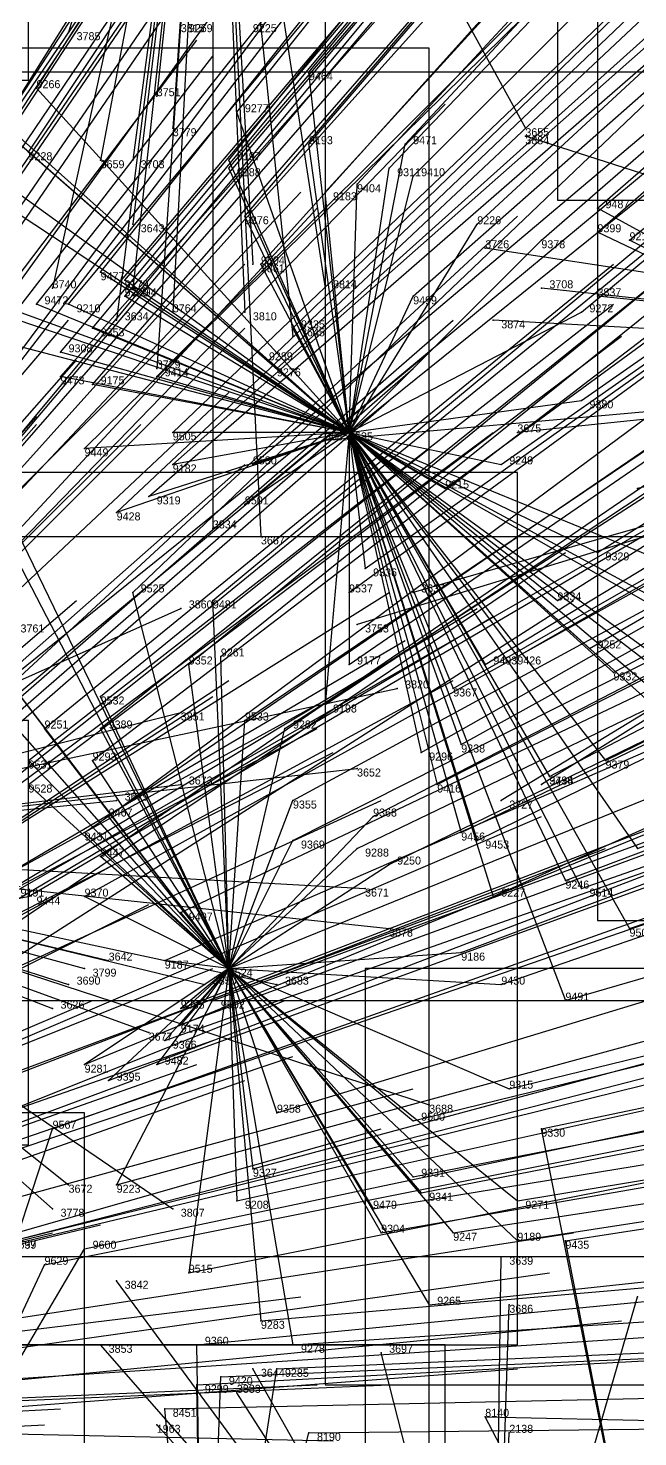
# Model space of a CAD drawing. Extents: x -0.5 to 0.59, y -0.5 to 0.59.
# Drawn here: x 0.109 to 0.185, y -0.0005 to 0.1755 of the extents above; entities that cross this region are included whole.
import ezdxf

# ---------------------------------------------------------------- set-up
doc = ezdxf.new("R2010")
doc.units = 0
for name, color, linetype in [('Clients', 3, 'CONTINUOUS'), ('Facilities', 3, 'CONTINUOUS'), ('Facilities_lines', 3, 'CONTINUOUS'), ('Min_max_boxes', 1, 'CONTINUOUS'), ('Normals', 1, 'CONTINUOUS'), ('Source_points', 5, 'CONTINUOUS'), ('Text', 3, 'CONTINUOUS')]:
    doc.layers.add(name, color=color, linetype=linetype)

msp = doc.modelspace()

# ---------------------------------------------------------------- linework, layer by layer
at = {"layer": 'Clients', "color": 5}
for p in [(0.114, 0.175, -1.25), (0.144, 0.17, -0.556), (0.11, 0.168, -0.502), (0.125, 0.167, -1.25), (0.135, 0.165, -0.534), (0.127, 0.163, -1.25), (0.171, 0.163, -1.25), (0.171, 0.162, -1.25), (0.144, 0.161, -0.54), (0.156, 0.161, -0.56), (0.109, 0.16, -0.483), (0.118, 0.159, -1.25), (0.122, 0.159, -1.25), (0.134, 0.159, -0.52), (0.134, 0.158, -0.518), (0.154, 0.158, -0.551), (0.157, 0.157, -0.555), (0.146, 0.155, -0.533), (0.15, 0.156, -0.54), (0.136, 0.152, -0.509), (0.18, 0.153, -0.591), (0.122, 0.151, -1.25), (0.165, 0.151, -0.559), (0.18, 0.15, -0.587), (0.166, 0.148, -1.25), (0.173, 0.149, -0.57), (0.184, 0.149, -0.592), (0.118, 0.145, -0.467), (0.137, 0.146, -1.25), (0.138, 0.146, -0.502), (0.112, 0.143, -1.25), (0.121, 0.144, -0.469), (0.122, 0.143, -1.25), (0.146, 0.143, -1.25), (0.173, 0.143, -1.25), (0.11, 0.141, -0.449), (0.114, 0.141, -0.453), (0.121, 0.142, -0.466), (0.157, 0.142, -0.528), (0.18, 0.142, -1.25), (0.127, 0.14, -1.25), (0.136, 0.14, -1.25), (0.178, 0.14, -0.567), (0.117, 0.138, -0.452), (0.12, 0.139, -1.25), (0.142, 0.138, -0.496), (0.167, 0.139, -1.25), (0.142, 0.137, -1.25), (0.113, 0.135, -0.441), (0.139, 0.134, -0.482), (0.125, 0.133, -1.25), (0.14, 0.133, -0.482), (0.113, 0.132, -0.434), (0.117, 0.131, -0.44), (0.125, 0.132, -0.455), (0.178, 0.129, -0.549), (0.127, 0.125, -0.445), (0.17, 0.125, -1.25), (0.146, 0.124, -1.25), (0.116, 0.123, -0.421), (0.127, 0.121, -0.438), (0.137, 0.121, -0.457), (0.168, 0.121, -0.519), (0.161, 0.118, -0.499), (0.185, 0.118, -1.25), (0.124, 0.117, -0.426), (0.12, 0.115, -0.415), (0.136, 0.116, -0.447), (0.132, 0.113, -1.25), (0.138, 0.112, -1.25), (0.18, 0.11, -0.528), (0.151, 0.108, -0.465), (0.122, 0.105, -0.404), (0.132, 0.104, -0.419), (0.149, 0.105, -0.456), (0.157, 0.105, -1.25), (0.175, 0.104, -0.509), (0.128, 0.103, -1.25), (0.15, 0.101, -1.25), (0.133, 0.097, -0.411), (0.17, 0.097, -0.488), (0.179, 0.098, -0.51), (0.129, 0.096, -0.402), (0.149, 0.096, -0.444), (0.166, 0.096, -0.48), (0.182, 0.095, -0.512), (0.118, 0.092, -0.373), (0.155, 0.093, -1.25), (0.162, 0.093, -0.466), (0.128, 0.09, -1.25), (0.146, 0.091, -0.43), (0.136, 0.089, -0.406), (0.111, 0.088, -0.354), (0.118, 0.088, -0.369), (0.141, 0.088, -0.417), (0.158, 0.085, -0.449), (0.163, 0.086, -0.461), (0.109, 0.084, -0.343), (0.117, 0.084, -0.36), (0.15, 0.083, -1.25), (0.181, 0.084, -0.498), (0.109, 0.081, -0.338), (0.128, 0.081, -1.25), (0.16, 0.081, -0.448), (0.173, 0.081, -1.25), (0.174, 0.082, -0.48), (0.12, 0.079, -1.25), (0.142, 0.079, -0.405), (0.168, 0.079, -1.25), (0.119, 0.077, -0.354), (0.152, 0.077, -0.426), (0.116, 0.075, -0.344), (0.142, 0.074, -0.4), (0.163, 0.075, -0.447), (0.165, 0.074, -0.453), (0.15, 0.073, -0.417), (0.185, 0.073, -0.497), (0.118, 0.072, -0.346), (0.154, 0.071, -0.424), (0.176, 0.069, -0.472), (0.109, 0.067, -0.32), (0.116, 0.067, -0.334), (0.151, 0.068, -1.25), (0.167, 0.067, -0.451), (0.178, 0.068, -0.477), (0.128, 0.065, -0.359), (0.154, 0.063, -1.25), (0.184, 0.063, -0.485), (0.163, 0.06, -0.433), (0.119, 0.059, -1.25), (0.126, 0.059, -0.346), (0.116, 0.058, -1.25), (0.114, 0.056, -1.25), (0.131, 0.056, -1.25), (0.14, 0.056, -1.25), (0.168, 0.056, -0.442), (0.112, 0.053, -1.25), (0.128, 0.053, -0.346), (0.132, 0.054, -0.356), (0.176, 0.054, -0.461), (0.124, 0.05, -1.25), (0.128, 0.051, -0.343), (0.126, 0.049, -0.338), (0.116, 0.046, -0.311), (0.125, 0.046, -0.334), (0.119, 0.044, -0.318), (0.169, 0.043, -0.436), (0.159, 0.041, -1.25), (0.14, 0.04, -0.363), (0.157, 0.039, -0.405), (0.112, 0.038, -0.295), (0.173, 0.038, -0.443), (0.137, 0.033, -0.351), (0.157, 0.032, -0.401), (0.114, 0.031, -1.25), (0.12, 0.031, -0.309), (0.158, 0.03, -0.403), (0.135, 0.029, -0.345), (0.17, 0.029, -0.431), (0.112, 0.028, -1.25), (0.127, 0.028, -1.25), (0.152, 0.028, -0.386), (0.153, 0.025, -0.388), (0.162, 0.025, -0.408), (0.116, 0.023, -0.296), (0.17, 0.024, -0.428), (0.176, 0.024, -0.443), (0.168, 0.022, -1.25), (0.111, 0.021, -0.282), (0.129, 0.02, -0.326), (0.12, 0.019, -1.25), (0.159, 0.016, -0.4), (0.169, 0.016, -1.25), (0.185, 0.017, -1.25), (0.138, 0.014, -0.347), (0.118, 0.011, -1.25), (0.13, 0.011, -0.326), (0.142, 0.011, -0.357), (0.153, 0.01, -1.25), (0.137, 0.008, -1.25), (0.14, 0.008, -0.351), (0.13, 0.006, -0.326), (0.133, 0.007, -0.334), (0.135, 0.005, -1.25), (0.126, 0.003, -0.316), (0.166, 0.002, -0.414), (0.125, 0.001, -1.25), (0.144, 0, -0.36), (0.169, 0, -1.25)]:
    msp.add_point(p, dxfattribs=at)
at = {"layer": 'Facilities', "color": 3}
for p in [(0.149, 0.125, -0.485), (0.134, 0.058, -0.364)]:
    msp.add_point(p, dxfattribs=at)
at = {"layer": 'Facilities_lines', "color": 3}
for p, q in [((0.132, 0.234, -1.25), (0.112, 0.143, -1.25)), ((0.132, 0.234, -1.25), (0.114, 0.175, -1.25)), ((0.132, 0.234, -1.25), (0.118, 0.159, -1.25)), ((0.132, 0.234, -1.25), (0.12, 0.139, -1.25)), ((0.132, 0.234, -1.25), (0.122, 0.151, -1.25)), ((0.132, 0.234, -1.25), (0.122, 0.159, -1.25)), ((0.132, 0.234, -1.25), (0.122, 0.143, -1.25)), ((0.132, 0.234, -1.25), (0.125, 0.167, -1.25)), ((0.132, 0.234, -1.25), (0.125, 0.133, -1.25)), ((0.132, 0.234, -1.25), (0.127, 0.163, -1.25)), ((0.132, 0.234, -1.25), (0.127, 0.14, -1.25)), ((0.132, 0.234, -1.25), (0.171, 0.163, -1.25)), ((0.132, 0.234, -1.25), (0.142, 0.137, -1.25)), ((0.132, 0.234, -1.25), (0.136, 0.14, -1.25)), ((0.132, 0.234, -1.25), (0.146, 0.143, -1.25)), ((0.132, 0.234, -1.25), (0.137, 0.146, -1.25)), ((0.132, 0.234, -1.25), (0.138, 0.112, -1.25)), ((0.132, 0.234, -1.25), (0.132, 0.113, -1.25)), ((0.149, 0.125, -0.485), (0.144, 0.17, -0.556)), ((0.149, 0.125, -0.485), (0.101, 0.168, -0.49)), ((0.149, 0.125, -0.485), (0.11, 0.168, -0.502)), ((0.149, 0.125, -0.485), (0.101, 0.167, -0.487)), ((0.149, 0.125, -0.485), (0.09, 0.164, -0.469)), ((0.149, 0.125, -0.485), (0.095, 0.164, -0.475)), ((0.149, 0.125, -0.485), (0.135, 0.165, -0.534)), ((0.258, 0.134, -1.25), (0.171, 0.162, -1.25)), ((0.149, 0.125, -0.485), (0.144, 0.161, -0.54)), ((0.149, 0.125, -0.485), (0.156, 0.161, -0.56)), ((0.149, 0.125, -0.485), (0.109, 0.16, -0.483)), ((0.149, 0.125, -0.485), (0.134, 0.159, -0.52)), ((0.149, 0.125, -0.485), (0.134, 0.158, -0.518)), ((0.149, 0.125, -0.485), (0.154, 0.158, -0.551)), ((0.149, 0.125, -0.485), (0.157, 0.157, -0.555)), ((0.149, 0.125, -0.485), (0.146, 0.155, -0.533)), ((0.149, 0.125, -0.485), (0.15, 0.156, -0.54)), ((0.149, 0.125, -0.485), (0.136, 0.152, -0.509)), ((0.224, 0.129, -0.647), (0.18, 0.153, -0.591)), ((0.149, 0.125, -0.485), (0.165, 0.151, -0.559)), ((0.224, 0.129, -0.647), (0.18, 0.15, -0.587)), ((0.149, 0.125, -0.485), (0.173, 0.149, -0.57)), ((0.258, 0.134, -1.25), (0.166, 0.148, -1.25)), ((0.224, 0.129, -0.647), (0.184, 0.149, -0.592)), ((0.149, 0.125, -0.485), (0.118, 0.145, -0.467)), ((0.149, 0.125, -0.485), (0.138, 0.146, -0.502)), ((0.149, 0.125, -0.485), (0.093, 0.144, -0.429)), ((0.149, 0.125, -0.485), (0.097, 0.144, -0.434)), ((0.149, 0.125, -0.485), (0.121, 0.144, -0.469)), ((0.258, 0.134, -1.25), (0.173, 0.143, -1.25)), ((0.149, 0.125, -0.485), (0.11, 0.141, -0.449)), ((0.149, 0.125, -0.485), (0.114, 0.141, -0.453)), ((0.149, 0.125, -0.485), (0.121, 0.142, -0.466)), ((0.149, 0.125, -0.485), (0.157, 0.142, -0.528)), ((0.258, 0.134, -1.25), (0.18, 0.142, -1.25)), ((0.149, 0.125, -0.485), (0.178, 0.14, -0.567)), ((0.149, 0.125, -0.485), (0.117, 0.138, -0.452)), ((0.149, 0.125, -0.485), (0.142, 0.138, -0.496)), ((0.258, 0.134, -1.25), (0.167, 0.139, -1.25)), ((0.149, 0.125, -0.485), (0.103, 0.137, -0.429)), ((0.149, 0.125, -0.485), (0.113, 0.135, -0.441)), ((0.149, 0.125, -0.485), (0.139, 0.134, -0.482)), ((0.258, 0.134, -1.25), (0.146, 0.124, -1.25)), ((0.258, 0.134, -1.25), (0.15, 0.101, -1.25)), ((0.258, 0.134, -1.25), (0.157, 0.105, -1.25)), ((0.258, 0.134, -1.25), (0.168, 0.079, -1.25)), ((0.258, 0.134, -1.25), (0.17, 0.125, -1.25)), ((0.258, 0.134, -1.25), (0.173, 0.081, -1.25)), ((0.258, 0.134, -1.25), (0.185, 0.118, -1.25)), ((0.149, 0.125, -0.485), (0.14, 0.133, -0.482)), ((0.149, 0.125, -0.485), (0.113, 0.132, -0.434)), ((0.149, 0.125, -0.485), (0.117, 0.131, -0.44)), ((0.149, 0.125, -0.485), (0.125, 0.132, -0.455)), ((0.149, 0.125, -0.485), (0.178, 0.129, -0.549)), ((0.149, 0.125, -0.485), (0.116, 0.123, -0.421)), ((0.149, 0.125, -0.485), (0.12, 0.115, -0.415)), ((0.149, 0.125, -0.485), (0.124, 0.117, -0.426)), ((0.149, 0.125, -0.485), (0.127, 0.121, -0.438)), ((0.149, 0.125, -0.485), (0.127, 0.125, -0.445)), ((0.149, 0.125, -0.485), (0.136, 0.116, -0.447)), ((0.149, 0.125, -0.485), (0.137, 0.121, -0.457)), ((0.149, 0.125, -0.485), (0.146, 0.091, -0.43)), ((0.149, 0.125, -0.485), (0.176, 0.054, -0.461)), ((0.149, 0.125, -0.485), (0.184, 0.063, -0.485)), ((0.149, 0.125, -0.485), (0.195, 0.086, -0.533)), ((0.149, 0.125, -0.485), (0.176, 0.069, -0.472)), ((0.149, 0.125, -0.485), (0.189, 0.089, -0.523)), ((0.149, 0.125, -0.485), (0.191, 0.101, -0.54)), ((0.149, 0.125, -0.485), (0.149, 0.096, -0.444)), ((0.149, 0.125, -0.485), (0.161, 0.118, -0.499)), ((0.149, 0.125, -0.485), (0.163, 0.086, -0.461)), ((0.149, 0.125, -0.485), (0.168, 0.121, -0.519)), ((0.149, 0.125, -0.485), (0.179, 0.098, -0.51)), ((0.149, 0.125, -0.485), (0.158, 0.085, -0.449)), ((0.149, 0.125, -0.485), (0.186, 0.098, -0.526)), ((0.149, 0.125, -0.485), (0.18, 0.11, -0.528)), ((0.149, 0.125, -0.485), (0.182, 0.095, -0.512)), ((0.149, 0.125, -0.485), (0.175, 0.104, -0.509)), ((0.149, 0.125, -0.485), (0.151, 0.108, -0.465)), ((0.149, 0.125, -0.485), (0.162, 0.093, -0.466)), ((0.149, 0.125, -0.485), (0.181, 0.084, -0.498)), ((0.149, 0.125, -0.485), (0.166, 0.096, -0.48)), ((0.149, 0.125, -0.485), (0.197, 0.088, -0.539)), ((0.149, 0.125, -0.485), (0.16, 0.081, -0.448)), ((0.149, 0.125, -0.485), (0.185, 0.073, -0.497)), ((0.149, 0.125, -0.485), (0.188, 0.109, -0.544)), ((0.149, 0.125, -0.485), (0.17, 0.097, -0.488)), ((0.149, 0.125, -0.485), (0.174, 0.082, -0.48)), ((0.149, 0.125, -0.485), (0.165, 0.074, -0.453)), ((0.149, 0.125, -0.485), (0.195, 0.1, -0.549)), ((0.149, 0.125, -0.485), (0.178, 0.068, -0.477)), ((0.149, 0.125, -0.485), (0.167, 0.067, -0.451)), ((0.149, 0.125, -0.485), (0.163, 0.075, -0.447)), ((0.149, 0.125, -0.485), (0.149, 0.105, -0.456)), ((0.134, 0.058, -0.364), (0.104, 0.12, -0.397)), ((0.134, 0.058, -0.364), (0.104, 0.116, -0.389)), ((0.134, 0.058, -0.364), (0.092, 0.113, -0.363)), ((0.134, 0.058, -0.364), (0.095, 0.109, -0.363)), ((0.134, 0.058, -0.364), (0.122, 0.105, -0.404)), ((0.134, 0.058, -0.364), (0.132, 0.104, -0.419)), ((0.061, 0.073, -1.25), (0.128, 0.103, -1.25)), ((0.134, 0.058, -0.364), (0.097, 0.1, -0.348)), ((0.134, 0.058, -0.364), (0.133, 0.097, -0.411)), ((0.134, 0.058, -0.364), (0.129, 0.096, -0.402)), ((0.061, 0.073, -1.25), (0.155, 0.093, -1.25)), ((0.134, 0.058, -0.364), (0.118, 0.092, -0.373)), ((0.061, 0.073, -1.25), (0.128, 0.09, -1.25)), ((0.134, 0.058, -0.364), (0.136, 0.089, -0.406)), ((0.134, 0.058, -0.364), (0.111, 0.088, -0.354)), ((0.134, 0.058, -0.364), (0.118, 0.088, -0.369)), ((0.134, 0.058, -0.364), (0.141, 0.088, -0.417)), ((0.061, 0.073, -1.25), (0.15, 0.083, -1.25)), ((0.134, 0.058, -0.364), (0.109, 0.084, -0.343)), ((0.134, 0.058, -0.364), (0.117, 0.084, -0.36)), ((0.061, 0.073, -1.25), (0.128, 0.081, -1.25)), ((0.134, 0.058, -0.364), (0.109, 0.081, -0.338)), ((0.061, 0.073, -1.25), (0.12, 0.079, -1.25)), ((0.134, 0.058, -0.364), (0.142, 0.079, -0.405)), ((0.134, 0.058, -0.364), (0.119, 0.077, -0.354)), ((0.134, 0.058, -0.364), (0.152, 0.077, -0.426)), ((0.134, 0.058, -0.364), (0.116, 0.075, -0.344)), ((0.134, 0.058, -0.364), (0.142, 0.074, -0.4)), ((0.061, 0.073, -1.25), (0.112, 0.053, -1.25)), ((0.061, 0.073, -1.25), (0.119, 0.059, -1.25)), ((0.061, 0.073, -1.25), (0.151, 0.068, -1.25)), ((0.061, 0.073, -1.25), (0.114, 0.031, -1.25)), ((0.061, 0.073, -1.25), (0.124, 0.05, -1.25)), ((0.061, 0.073, -1.25), (0.14, 0.056, -1.25)), ((0.061, 0.073, -1.25), (0.114, 0.056, -1.25)), ((0.061, 0.073, -1.25), (0.112, 0.028, -1.25)), ((0.061, 0.073, -1.25), (0.116, 0.058, -1.25)), ((0.061, 0.073, -1.25), (0.127, 0.028, -1.25)), ((0.061, 0.073, -1.25), (0.131, 0.056, -1.25)), ((0.061, 0.073, -1.25), (0.159, 0.041, -1.25)), ((0.061, 0.073, -1.25), (0.154, 0.063, -1.25)), ((0.134, 0.058, -0.364), (0.15, 0.073, -0.417)), ((0.134, 0.058, -0.364), (0.118, 0.072, -0.346)), ((0.134, 0.058, -0.364), (0.154, 0.071, -0.424)), ((0.067, 0.06, -0.224), (0.109, 0.067, -0.32)), ((0.134, 0.058, -0.364), (0.116, 0.067, -0.334)), ((0.134, 0.058, -0.364), (0.128, 0.065, -0.359)), ((0.134, 0.058, -0.364), (0.163, 0.06, -0.433)), ((0.134, 0.058, -0.364), (0.126, 0.059, -0.346)), ((0.134, 0.058, -0.364), (0.116, 0.046, -0.311)), ((0.134, 0.058, -0.364), (0.119, 0.044, -0.318)), ((0.134, 0.058, -0.364), (0.12, 0.031, -0.309)), ((0.134, 0.058, -0.364), (0.125, 0.046, -0.334)), ((0.134, 0.058, -0.364), (0.126, 0.049, -0.338)), ((0.134, 0.058, -0.364), (0.128, 0.051, -0.343)), ((0.134, 0.058, -0.364), (0.128, 0.053, -0.346)), ((0.134, 0.058, -0.364), (0.129, 0.02, -0.326)), ((0.134, 0.058, -0.364), (0.132, 0.054, -0.356)), ((0.134, 0.058, -0.364), (0.17, 0.024, -0.428)), ((0.134, 0.058, -0.364), (0.17, 0.029, -0.431)), ((0.134, 0.058, -0.364), (0.169, 0.043, -0.436)), ((0.134, 0.058, -0.364), (0.168, 0.056, -0.442)), ((0.134, 0.058, -0.364), (0.159, 0.016, -0.4)), ((0.134, 0.058, -0.364), (0.142, 0.011, -0.357)), ((0.134, 0.058, -0.364), (0.138, 0.014, -0.347)), ((0.134, 0.058, -0.364), (0.135, 0.029, -0.345)), ((0.134, 0.058, -0.364), (0.162, 0.025, -0.408)), ((0.134, 0.058, -0.364), (0.153, 0.025, -0.388)), ((0.134, 0.058, -0.364), (0.137, 0.033, -0.351)), ((0.134, 0.058, -0.364), (0.157, 0.032, -0.401)), ((0.134, 0.058, -0.364), (0.158, 0.03, -0.403)), ((0.134, 0.058, -0.364), (0.14, 0.04, -0.363)), ((0.134, 0.058, -0.364), (0.152, 0.028, -0.386)), ((0.134, 0.058, -0.364), (0.157, 0.039, -0.405)), ((0.096, -0.011, -0.242), (0.112, 0.038, -0.295)), ((0.189, -0.042, -0.483), (0.173, 0.038, -0.443)), ((0.096, -0.011, -0.242), (0.116, 0.023, -0.296)), ((0.189, -0.042, -0.483), (0.176, 0.024, -0.443)), ((0.167, -0.045, -1.25), (0.168, 0.022, -1.25)), ((0.096, -0.011, -0.242), (0.111, 0.021, -0.282)), ((0.167, -0.045, -1.25), (0.12, 0.019, -1.25)), ((0.167, -0.045, -1.25), (0.185, 0.017, -1.25)), ((0.167, -0.045, -1.25), (0.169, 0.016, -1.25)), ((0.167, -0.045, -1.25), (0.118, 0.011, -1.25)), ((0.131, -0.05, -0.351), (0.13, 0.011, -0.326)), ((0.167, -0.045, -1.25), (0.153, 0.01, -1.25)), ((0.131, -0.05, -0.351), (0.14, 0.008, -0.351)), ((0.167, -0.045, -1.25), (0.137, 0.008, -1.25)), ((0.131, -0.05, -0.351), (0.13, 0.006, -0.326)), ((0.131, -0.05, -0.351), (0.133, 0.007, -0.334)), ((0.167, -0.045, -1.25), (0.135, 0.005, -1.25)), ((0.131, -0.05, -0.351), (0.126, 0.003, -0.316)), ((0.189, -0.042, -0.483), (0.166, 0.002, -0.414)), ((0.167, -0.045, -1.25), (0.125, 0.001, -1.25)), ((0.131, -0.05, -0.351), (0.144, 0, -0.36)), ((0.167, -0.045, -1.25), (0.169, 0, -1.25))]:
    msp.add_line(p, q, dxfattribs=at)
at = {"layer": 'Min_max_boxes', "color": 1}
for p, q in [((0.175, 0.259, -0.852), (0.175, 0.154, -0.852)), ((0.175, 0.259, -0.708), (0.175, 0.154, -0.708)), ((0.146, 0.243, -1.25), (0.146, 0.006, -1.25)), ((0.146, 0.243, -1.25), (0.146, 0.006, -1.25)), ((0.109, 0.169, -0.568), (0.109, 0.225, -0.568)), ((0.109, 0.169, -0.46), (0.109, 0.225, -0.46)), ((0.18, 0.196, -0.735), (0.18, 0.064, -0.735)), ((0.18, 0.196, -0.578), (0.18, 0.064, -0.578)), ((0.159, 0.173, -1.25), (-0.029, 0.173, -1.25)), ((0.159, 0.173, -1.25), (-0.029, 0.173, -1.25)), ((0.159, -0.028, -1.25), (0.159, 0.173, -1.25)), ((0.159, -0.028, -1.25), (0.159, 0.173, -1.25)), ((0.159, 0.173, -1.25), (0.159, 0.173, -1.25)), ((-0.01, 0.169, -0.568), (0.109, 0.169, -0.568)), ((-0.01, 0.169, -0.46), (0.109, 0.169, -0.46)), ((0.197, 0.17, -0.57), (0.09, 0.17, -0.57)), ((0.197, 0.17, -0.415), (0.09, 0.17, -0.415)), ((0.109, 0.169, -0.568), (0.109, 0.169, -0.46)), ((0.175, 0.154, -0.852), (0.273, 0.154, -0.852)), ((0.175, 0.154, -0.708), (0.273, 0.154, -0.708)), ((0.175, 0.154, -0.852), (0.175, 0.154, -0.708)), ((0.17, 0.12, -0.442), (0.092, 0.12, -0.442)), ((0.17, 0.12, -0.309), (0.092, 0.12, -0.309)), ((0.17, 0.011, -0.442), (0.17, 0.12, -0.442)), ((0.17, 0.011, -0.309), (0.17, 0.12, -0.309)), ((0.17, 0.12, -0.442), (0.17, 0.12, -0.309)), ((0.077, 0.112, -1.25), (0.24, 0.112, -1.25)), ((0.077, 0.112, -1.25), (0.24, 0.112, -1.25)), ((0.109, 0.089, -0.338), (0.026, 0.089, -0.338)), ((0.109, 0.089, -0.168), (0.026, 0.089, -0.168)), ((0.109, 0.036, -0.338), (0.109, 0.089, -0.338)), ((0.109, 0.036, -0.168), (0.109, 0.089, -0.168)), ((0.109, 0.089, -0.338), (0.109, 0.089, -0.168)), ((0.18, 0.064, -0.735), (0.263, 0.064, -0.735)), ((0.18, 0.064, -0.578), (0.263, 0.064, -0.578)), ((0.18, 0.064, -0.735), (0.18, 0.064, -0.578)), ((0.211, 0.058, -0.567), (0.151, 0.058, -0.567)), ((0.151, 0.058, -0.567), (0.151, -0.131, -0.567)), ((0.211, 0.058, -0.413), (0.151, 0.058, -0.413)), ((0.151, 0.058, -0.413), (0.151, -0.131, -0.413)), ((0.151, 0.058, -0.567), (0.151, 0.058, -0.413)), ((0.09, 0.054, -0.57), (0.197, 0.054, -0.57)), ((0.09, 0.054, -0.415), (0.197, 0.054, -0.415)), ((0.116, 0.04, -0.296), (0.075, 0.04, -0.296)), ((0.116, 0.04, -0.191), (0.075, 0.04, -0.191)), ((0.116, -0.073, -0.296), (0.116, 0.04, -0.296)), ((0.116, -0.073, -0.191), (0.116, 0.04, -0.191)), ((0.116, 0.04, -0.296), (0.116, 0.04, -0.191)), ((0.026, 0.036, -0.338), (0.109, 0.036, -0.338)), ((0.026, 0.036, -0.168), (0.109, 0.036, -0.168)), ((0.109, 0.036, -0.338), (0.109, 0.036, -0.168)), ((0.25, 0.022, -1.25), (0.085, 0.022, -1.25)), ((0.25, 0.022, -1.25), (0.085, 0.022, -1.25)), ((0.161, 0.011, -0.418), (0.092, 0.011, -0.418)), ((0.161, 0.011, -0.298), (0.092, 0.011, -0.298)), ((0.092, 0.011, -0.442), (0.17, 0.011, -0.442)), ((0.092, 0.011, -0.309), (0.17, 0.011, -0.309)), ((0.161, -0.095, -0.418), (0.161, 0.011, -0.418)), ((0.161, -0.095, -0.298), (0.161, 0.011, -0.298)), ((0.161, 0.011, -0.418), (0.161, 0.011, -0.298)), ((0.17, 0.011, -0.442), (0.17, 0.011, -0.309)), ((0.146, 0.006, -1.25), (0.35, 0.006, -1.25)), ((0.146, 0.006, -1.25), (0.35, 0.006, -1.25)), ((0.146, 0.006, -1.25), (0.146, 0.006, -1.25))]:
    msp.add_line(p, q, dxfattribs=at)
at = {"layer": 'Normals', "color": 1}
for p, q in [((0.11, 0.168, -0.502), (0.16, 0.246, -0.465)), ((0.144, 0.17, -0.556), (0.203, 0.241, -0.519)), ((0.135, 0.165, -0.534), (0.193, 0.238, -0.496)), ((0.109, 0.16, -0.483), (0.16, 0.237, -0.445)), ((0.134, 0.159, -0.52), (0.192, 0.231, -0.482)), ((0.144, 0.161, -0.54), (0.204, 0.231, -0.502)), ((0.156, 0.161, -0.56), (0.219, 0.229, -0.524)), ((0.134, 0.158, -0.518), (0.194, 0.228, -0.479)), ((0.15, 0.156, -0.54), (0.213, 0.224, -0.502)), ((0.154, 0.158, -0.551), (0.218, 0.225, -0.514)), ((0.093, 0.144, -0.429), (0.144, 0.222, -0.392)), ((0.136, 0.152, -0.509), (0.196, 0.222, -0.471)), ((0.146, 0.155, -0.533), (0.208, 0.223, -0.494)), ((0.157, 0.157, -0.555), (0.223, 0.223, -0.519)), ((0.097, 0.144, -0.434), (0.149, 0.221, -0.397)), ((0.092, 0.141, -0.421), (0.143, 0.218, -0.384)), ((0.118, 0.145, -0.467), (0.176, 0.218, -0.43)), ((0.089, 0.138, -0.41), (0.141, 0.215, -0.373)), ((0.121, 0.144, -0.469), (0.181, 0.215, -0.433)), ((0.138, 0.146, -0.502), (0.2, 0.215, -0.465)), ((0.11, 0.141, -0.449), (0.168, 0.214, -0.411)), ((0.121, 0.142, -0.466), (0.181, 0.213, -0.429)), ((0.165, 0.151, -0.559), (0.233, 0.214, -0.522)), ((0.18, 0.153, -0.591), (0.25, 0.214, -0.554)), ((0.103, 0.137, -0.429), (0.157, 0.212, -0.391)), ((0.114, 0.141, -0.453), (0.173, 0.212, -0.415)), ((0.173, 0.149, -0.57), (0.243, 0.21, -0.533)), ((0.18, 0.15, -0.587), (0.25, 0.211, -0.548)), ((0.117, 0.138, -0.452), (0.176, 0.209, -0.414)), ((0.184, 0.149, -0.592), (0.255, 0.208, -0.554)), ((0.113, 0.135, -0.441), (0.173, 0.206, -0.403)), ((0.142, 0.138, -0.496), (0.209, 0.203, -0.459)), ((0.157, 0.142, -0.528), (0.226, 0.203, -0.49)), ((0.086, 0.125, -0.38), (0.138, 0.201, -0.341)), ((0.113, 0.132, -0.434), (0.174, 0.201, -0.396)), ((0.117, 0.131, -0.44), (0.178, 0.201, -0.402)), ((0.079, 0.121, -0.36), (0.128, 0.199, -0.322)), ((0.088, 0.124, -0.38), (0.14, 0.2, -0.341)), ((0.089, 0.123, -0.38), (0.141, 0.199, -0.342)), ((0.178, 0.14, -0.567), (0.249, 0.199, -0.529)), ((0.125, 0.132, -0.455), (0.191, 0.198, -0.418)), ((0.139, 0.134, -0.482), (0.206, 0.198, -0.445)), ((0.099, 0.123, -0.395), (0.154, 0.197, -0.356)), ((0.14, 0.133, -0.482), (0.209, 0.195, -0.445)), ((0.075, 0.114, -0.342), (0.126, 0.192, -0.305)), ((0.08, 0.117, -0.355), (0.132, 0.193, -0.316)), ((0.104, 0.12, -0.397), (0.163, 0.191, -0.359)), ((0.127, 0.125, -0.445), (0.194, 0.189, -0.408)), ((0.116, 0.123, -0.421), (0.181, 0.187, -0.382)), ((0.092, 0.113, -0.363), (0.148, 0.186, -0.325)), ((0.104, 0.116, -0.389), (0.166, 0.185, -0.351)), ((0.127, 0.121, -0.438), (0.196, 0.182, -0.399)), ((0.149, 0.125, -0.485), (0.221, 0.183, -0.448)), ((0.178, 0.129, -0.549), (0.254, 0.182, -0.512)), ((0.095, 0.109, -0.363), (0.155, 0.18, -0.324)), ((0.137, 0.121, -0.457), (0.208, 0.181, -0.419)), ((0.12, 0.115, -0.415), (0.187, 0.178, -0.376)), ((0.124, 0.117, -0.426), (0.194, 0.178, -0.388)), ((0.114, 0.175, -1.25), (0.114, 0.175, -1.15)), ((0.136, 0.116, -0.447), (0.207, 0.175, -0.409)), ((0.168, 0.121, -0.519), (0.245, 0.175, -0.483)), ((0.074, 0.1, -0.311), (0.13, 0.174, -0.274)), ((0.161, 0.118, -0.499), (0.236, 0.173, -0.463)), ((0.075, 0.098, -0.309), (0.132, 0.172, -0.273)), ((0.087, 0.099, -0.33), (0.148, 0.169, -0.292)), ((0.122, 0.105, -0.404), (0.189, 0.169, -0.366)), ((0.097, 0.1, -0.348), (0.161, 0.166, -0.309)), ((0.125, 0.167, -1.25), (0.125, 0.167, -1.15)), ((0.127, 0.163, -1.25), (0.127, 0.163, -1.15)), ((0.132, 0.104, -0.419), (0.203, 0.163, -0.382)), ((0.151, 0.108, -0.465), (0.227, 0.162, -0.427)), ((0.171, 0.163, -1.25), (0.171, 0.163, -1.15)), ((0.171, 0.162, -1.25), (0.171, 0.162, -1.15)), ((0.118, 0.159, -1.25), (0.118, 0.159, -1.15)), ((0.122, 0.159, -1.25), (0.122, 0.159, -1.15)), ((0.149, 0.105, -0.456), (0.224, 0.16, -0.419)), ((0.18, 0.11, -0.528), (0.259, 0.159, -0.491)), ((0.079, 0.087, -0.294), (0.143, 0.155, -0.258)), ((0.129, 0.096, -0.402), (0.201, 0.155, -0.365)), ((0.133, 0.097, -0.411), (0.205, 0.155, -0.374)), ((0.175, 0.104, -0.509), (0.254, 0.154, -0.474)), ((0.082, 0.085, -0.294), (0.145, 0.153, -0.258)), ((0.102, 0.089, -0.338), (0.17, 0.152, -0.301)), ((0.118, 0.092, -0.373), (0.189, 0.15, -0.334)), ((0.122, 0.151, -1.25), (0.122, 0.151, -1.15)), ((0.149, 0.096, -0.444), (0.226, 0.149, -0.408)), ((0.166, 0.148, -1.25), (0.166, 0.148, -1.15)), ((0.07, 0.08, -0.265), (0.136, 0.146, -0.229)), ((0.111, 0.088, -0.354), (0.182, 0.146, -0.315)), ((0.118, 0.088, -0.369), (0.19, 0.146, -0.33)), ((0.137, 0.146, -1.25), (0.137, 0.146, -1.15)), ((0.179, 0.098, -0.51), (0.26, 0.145, -0.474)), ((0.112, 0.143, -1.25), (0.112, 0.143, -1.15)), ((0.122, 0.143, -1.25), (0.122, 0.143, -1.15)), ((0.146, 0.143, -1.25), (0.146, 0.143, -1.15)), ((0.166, 0.096, -0.48), (0.245, 0.144, -0.442)), ((0.17, 0.097, -0.488), (0.25, 0.143, -0.451)), ((0.173, 0.143, -1.25), (0.173, 0.143, -1.15)), ((0.109, 0.084, -0.343), (0.182, 0.141, -0.307)), ((0.136, 0.089, -0.406), (0.213, 0.141, -0.368)), ((0.146, 0.091, -0.43), (0.223, 0.142, -0.393)), ((0.18, 0.142, -1.25), (0.18, 0.142, -1.15)), ((0.117, 0.084, -0.36), (0.19, 0.14, -0.321)), ((0.127, 0.14, -1.25), (0.127, 0.14, -1.15)), ((0.136, 0.14, -1.25), (0.136, 0.14, -1.15)), ((0.054, 0.069, -0.22), (0.114, 0.139, -0.181)), ((0.07, 0.072, -0.251), (0.136, 0.138, -0.215)), ((0.092, 0.078, -0.302), (0.162, 0.139, -0.265)), ((0.12, 0.139, -1.25), (0.12, 0.139, -1.15)), ((0.141, 0.088, -0.417), (0.22, 0.139, -0.38)), ((0.162, 0.093, -0.466), (0.242, 0.139, -0.428)), ((0.167, 0.139, -1.25), (0.167, 0.139, -1.15)), ((0.182, 0.095, -0.512), (0.263, 0.139, -0.475)), ((0.109, 0.081, -0.338), (0.183, 0.137, -0.303)), ((0.142, 0.137, -1.25), (0.142, 0.137, -1.15)), ((0.054, 0.065, -0.211), (0.115, 0.134, -0.172)), ((0.088, 0.076, -0.291), (0.159, 0.135, -0.253)), ((0.087, 0.072, -0.282), (0.157, 0.133, -0.245)), ((0.125, 0.133, -1.25), (0.125, 0.133, -1.15)), ((0.119, 0.077, -0.354), (0.193, 0.132, -0.315)), ((0.158, 0.085, -0.449), (0.239, 0.131, -0.412)), ((0.163, 0.086, -0.461), (0.244, 0.131, -0.424)), ((0.067, 0.067, -0.237), (0.134, 0.13, -0.199)), ((0.083, 0.067, -0.266), (0.154, 0.129, -0.232)), ((0.049, 0.058, -0.189), (0.11, 0.127, -0.151)), ((0.116, 0.075, -0.344), (0.192, 0.127, -0.308)), ((0.049, 0.057, -0.186), (0.11, 0.126, -0.149)), ((0.058, 0.061, -0.21), (0.123, 0.126, -0.171)), ((0.073, 0.067, -0.248), (0.146, 0.126, -0.212)), ((0.093, 0.07, -0.291), (0.167, 0.125, -0.253)), ((0.17, 0.125, -1.25), (0.17, 0.125, -1.15)), ((0.174, 0.082, -0.48), (0.256, 0.125, -0.443)), ((0.181, 0.084, -0.498), (0.264, 0.125, -0.461)), ((0.118, 0.072, -0.346), (0.194, 0.124, -0.308)), ((0.146, 0.124, -1.25), (0.146, 0.124, -1.15)), ((0.086, 0.065, -0.27), (0.159, 0.123, -0.233)), ((0.142, 0.079, -0.405), (0.223, 0.123, -0.368)), ((0.16, 0.081, -0.448), (0.242, 0.123, -0.41)), ((0.067, 0.06, -0.224), (0.136, 0.121, -0.186)), ((0.152, 0.077, -0.426), (0.233, 0.119, -0.386)), ((0.185, 0.118, -1.25), (0.185, 0.118, -1.15)), ((0.142, 0.074, -0.4), (0.225, 0.116, -0.364)), ((0.163, 0.075, -0.447), (0.246, 0.115, -0.408)), ((0.165, 0.074, -0.453), (0.248, 0.115, -0.414)), ((0.108, 0.068, -0.318), (0.188, 0.114, -0.28)), ((0.109, 0.067, -0.32), (0.189, 0.114, -0.282)), ((0.132, 0.113, -1.25), (0.132, 0.113, -1.15)), ((0.15, 0.073, -0.417), (0.233, 0.113, -0.379)), ((0.116, 0.067, -0.334), (0.197, 0.112, -0.297)), ((0.138, 0.112, -1.25), (0.138, 0.112, -1.15)), ((0.154, 0.071, -0.424), (0.236, 0.111, -0.384)), ((0.099, 0.058, -0.286), (0.176, 0.11, -0.249)), ((0.046, 0.045, -0.161), (0.115, 0.104, -0.119)), ((0.076, 0.056, -0.236), (0.154, 0.105, -0.198)), ((0.099, 0.054, -0.282), (0.177, 0.104, -0.245)), ((0.128, 0.065, -0.359), (0.212, 0.105, -0.322)), ((0.157, 0.105, -1.25), (0.157, 0.105, -1.15)), ((0.167, 0.067, -0.451), (0.251, 0.105, -0.412)), ((0.185, 0.073, -0.497), (0.272, 0.105, -0.459)), ((0.087, 0.056, -0.258), (0.165, 0.103, -0.218)), ((0.128, 0.103, -1.25), (0.128, 0.103, -1.15)), ((0.088, 0.055, -0.26), (0.167, 0.102, -0.22)), ((0.15, 0.101, -1.25), (0.15, 0.101, -1.15)), ((0.176, 0.069, -0.472), (0.263, 0.102, -0.435)), ((0.076, 0.052, -0.23), (0.156, 0.099, -0.192)), ((0.178, 0.068, -0.477), (0.266, 0.099, -0.44)), ((0.126, 0.059, -0.346), (0.211, 0.096, -0.31)), ((0.057, 0.043, -0.179), (0.134, 0.094, -0.14)), ((0.081, 0.05, -0.238), (0.162, 0.094, -0.199)), ((0.055, 0.042, -0.173), (0.132, 0.092, -0.134)), ((0.134, 0.058, -0.364), (0.22, 0.093, -0.328)), ((0.155, 0.093, -1.25), (0.155, 0.093, -1.15)), ((0.163, 0.06, -0.433), (0.248, 0.092, -0.393)), ((0.184, 0.063, -0.485), (0.271, 0.093, -0.448)), ((0.065, 0.047, -0.2), (0.145, 0.091, -0.16)), ((0.128, 0.09, -1.25), (0.128, 0.09, -1.15)), ((0.064, 0.045, -0.196), (0.145, 0.088, -0.156)), ((0.065, 0.043, -0.196), (0.147, 0.085, -0.156)), ((0.128, 0.053, -0.346), (0.214, 0.086, -0.309)), ((0.132, 0.054, -0.356), (0.219, 0.086, -0.319)), ((0.168, 0.056, -0.442), (0.255, 0.086, -0.404)), ((0.128, 0.051, -0.343), (0.215, 0.083, -0.306)), ((0.15, 0.083, -1.25), (0.15, 0.083, -1.15)), ((0.116, 0.046, -0.311), (0.201, 0.081, -0.273)), ((0.128, 0.081, -1.25), (0.128, 0.081, -1.15)), ((0.173, 0.081, -1.25), (0.173, 0.081, -1.15)), ((0.126, 0.049, -0.338), (0.214, 0.08, -0.302)), ((0.176, 0.054, -0.461), (0.265, 0.08, -0.424)), ((0.07, 0.041, -0.202), (0.153, 0.079, -0.162)), ((0.12, 0.079, -1.25), (0.12, 0.079, -1.15)), ((0.125, 0.046, -0.334), (0.213, 0.078, -0.299)), ((0.168, 0.079, -1.25), (0.168, 0.079, -1.15)), ((0.089, 0.041, -0.245), (0.173, 0.077, -0.204)), ((0.119, 0.044, -0.318), (0.205, 0.077, -0.279)), ((0.095, 0.04, -0.258), (0.181, 0.073, -0.218)), ((0.112, 0.038, -0.295), (0.199, 0.069, -0.256)), ((0.083, 0.036, -0.226), (0.169, 0.068, -0.186)), ((0.14, 0.04, -0.363), (0.229, 0.067, -0.326)), ((0.151, 0.068, -1.25), (0.151, 0.068, -1.15)), ((0.044, 0.026, -0.127), (0.124, 0.066, -0.084)), ((0.106, 0.036, -0.28), (0.193, 0.066, -0.24)), ((0.169, 0.043, -0.436), (0.259, 0.065, -0.398)), ((0.154, 0.063, -1.25), (0.154, 0.063, -1.15)), ((0.157, 0.039, -0.405), (0.247, 0.061, -0.368)), ((0.119, 0.059, -1.25), (0.119, 0.059, -1.15)), ((0.047, 0.024, -0.132), (0.132, 0.058, -0.092)), ((0.116, 0.058, -1.25), (0.116, 0.058, -1.15)), ((0.137, 0.033, -0.351), (0.226, 0.057, -0.314)), ((0.173, 0.038, -0.443), (0.264, 0.057, -0.406)), ((0.114, 0.056, -1.25), (0.114, 0.056, -1.15)), ((0.12, 0.031, -0.309), (0.208, 0.055, -0.269)), ((0.131, 0.056, -1.25), (0.131, 0.056, -1.15)), ((0.14, 0.056, -1.25), (0.14, 0.056, -1.15)), ((0.037, 0.02, -0.105), (0.117, 0.054, -0.055)), ((0.056, 0.02, -0.148), (0.141, 0.054, -0.109)), ((0.112, 0.053, -1.25), (0.112, 0.053, -1.15)), ((0.124, 0.05, -1.25), (0.124, 0.05, -1.15)), ((0.157, 0.032, -0.401), (0.249, 0.05, -0.366)), ((0.046, 0.019, -0.125), (0.132, 0.049, -0.083)), ((0.135, 0.029, -0.345), (0.225, 0.049, -0.307)), ((0.158, 0.03, -0.403), (0.25, 0.048, -0.367)), ((0.045, 0.016, -0.12), (0.13, 0.046, -0.077)), ((0.056, 0.018, -0.146), (0.142, 0.047, -0.104)), ((0.107, 0.024, -0.273), (0.196, 0.047, -0.234)), ((0.107, 0.024, -0.274), (0.196, 0.046, -0.235)), ((0.041, 0.014, -0.109), (0.122, 0.044, -0.058)), ((0.051, 0.014, -0.131), (0.136, 0.044, -0.088)), ((0.066, 0.018, -0.171), (0.157, 0.043, -0.137)), ((0.152, 0.028, -0.386), (0.244, 0.043, -0.35)), ((0.17, 0.029, -0.431), (0.261, 0.044, -0.393)), ((0.116, 0.023, -0.296), (0.206, 0.042, -0.255)), ((0.153, 0.025, -0.388), (0.245, 0.041, -0.351)), ((0.159, 0.041, -1.25), (0.159, 0.041, -1.15)), ((0.111, 0.021, -0.282), (0.201, 0.039, -0.243)), ((0.162, 0.025, -0.408), (0.254, 0.039, -0.373)), ((0.062, 0.012, -0.158), (0.153, 0.038, -0.124)), ((0.129, 0.02, -0.326), (0.22, 0.038, -0.289)), ((0.17, 0.024, -0.428), (0.261, 0.038, -0.39)), ((0.176, 0.024, -0.443), (0.267, 0.038, -0.405)), ((0.067, 0.014, -0.172), (0.159, 0.036, -0.138)), ((0.114, 0.031, -1.25), (0.114, 0.031, -1.15)), ((0.112, 0.028, -1.25), (0.112, 0.028, -1.15)), ((0.127, 0.028, -1.25), (0.127, 0.028, -1.15)), ((0.025, 0.004, -0.064), (0.112, 0.025, -0.018)), ((0.035, 0.006, -0.088), (0.118, 0.026, -0.037)), ((0.086, 0.011, -0.217), (0.177, 0.025, -0.178)), ((0.159, 0.016, -0.4), (0.252, 0.026, -0.364)), ((0.138, 0.014, -0.347), (0.23, 0.022, -0.308)), ((0.168, 0.022, -1.25), (0.168, 0.022, -1.15)), ((0.082, 0.007, -0.206), (0.174, 0.02, -0.168)), ((0.13, 0.011, -0.326), (0.223, 0.02, -0.29)), ((0.12, 0.019, -1.25), (0.12, 0.019, -1.15)), ((0.053, 0.006, -0.133), (0.143, 0.017, -0.091)), ((0.142, 0.011, -0.357), (0.234, 0.017, -0.317)), ((0.169, 0.016, -1.25), (0.169, 0.016, -1.15)), ((0.185, 0.017, -1.25), (0.185, 0.017, -1.15)), ((0.091, 0.005, -0.228), (0.183, 0.014, -0.19)), ((0.096, 0.006, -0.239), (0.187, 0.012, -0.2)), ((0.118, 0.011, -1.25), (0.118, 0.011, -1.15)), ((0.13, 0.006, -0.326), (0.223, 0.011, -0.288)), ((0.133, 0.007, -0.334), (0.226, 0.011, -0.296)), ((0.14, 0.008, -0.351), (0.232, 0.012, -0.312)), ((0.153, 0.01, -1.25), (0.153, 0.01, -1.15)), ((0.078, 0.001, -0.194), (0.17, 0.008, -0.156)), ((0.137, 0.008, -1.25), (0.137, 0.008, -1.15)), ((0.054, 0.002, -0.134), (0.145, 0.006, -0.093)), ((0.061, 0.002, -0.152), (0.154, 0.006, -0.115)), ((0.126, 0.003, -0.316), (0.219, 0.005, -0.277)), ((0.135, 0.005, -1.25), (0.135, 0.005, -1.15)), ((0.015, -0.002, -0.038), (0.113, 0.003, -0.02)), ((0.166, 0.002, -0.414), (0.259, 0, -0.378)), ((0.013, -0.004, -0.035), (0.111, 0.001, -0.016)), ((0.056, 0.001, -0.139), (0.147, -0.001, -0.098)), ((0.125, 0.001, -1.25), (0.125, 0.001, -1.15)), ((0.144, 0, -0.36), (0.237, 0.001, -0.322)), ((0.169, 0, -1.25), (0.169, 0, -1.15))]:
    msp.add_line(p, q, dxfattribs=at)
at = {"layer": 'Source_points', "color": 5}
for p in [(0.114, 0.175, -1.25), (0.144, 0.17, -0.556), (0.11, 0.168, -0.502), (0.125, 0.167, -1.25), (0.135, 0.165, -0.534), (0.127, 0.163, -1.25), (0.171, 0.163, -1.25), (0.171, 0.162, -1.25), (0.144, 0.161, -0.54), (0.156, 0.161, -0.56), (0.109, 0.16, -0.483), (0.118, 0.159, -1.25), (0.122, 0.159, -1.25), (0.134, 0.159, -0.52), (0.134, 0.158, -0.518), (0.154, 0.158, -0.551), (0.157, 0.157, -0.555), (0.146, 0.155, -0.533), (0.15, 0.156, -0.54), (0.136, 0.152, -0.509), (0.18, 0.153, -0.591), (0.122, 0.151, -1.25), (0.165, 0.151, -0.559), (0.18, 0.15, -0.587), (0.166, 0.148, -1.25), (0.173, 0.149, -0.57), (0.184, 0.149, -0.592), (0.118, 0.145, -0.467), (0.137, 0.146, -1.25), (0.138, 0.146, -0.502), (0.112, 0.143, -1.25), (0.121, 0.144, -0.469), (0.122, 0.143, -1.25), (0.146, 0.143, -1.25), (0.173, 0.143, -1.25), (0.11, 0.141, -0.449), (0.114, 0.141, -0.453), (0.121, 0.142, -0.466), (0.157, 0.142, -0.528), (0.18, 0.142, -1.25), (0.127, 0.14, -1.25), (0.136, 0.14, -1.25), (0.178, 0.14, -0.567), (0.117, 0.138, -0.452), (0.12, 0.139, -1.25), (0.142, 0.138, -0.496), (0.167, 0.139, -1.25), (0.142, 0.137, -1.25), (0.113, 0.135, -0.441), (0.139, 0.134, -0.482), (0.125, 0.133, -1.25), (0.14, 0.133, -0.482), (0.113, 0.132, -0.434), (0.117, 0.131, -0.44), (0.125, 0.132, -0.455), (0.178, 0.129, -0.549), (0.127, 0.125, -0.445), (0.149, 0.125, -0.485), (0.17, 0.125, -1.25), (0.146, 0.124, -1.25), (0.116, 0.123, -0.421), (0.127, 0.121, -0.438), (0.137, 0.121, -0.457), (0.168, 0.121, -0.519), (0.161, 0.118, -0.499), (0.185, 0.118, -1.25), (0.124, 0.117, -0.426), (0.12, 0.115, -0.415), (0.136, 0.116, -0.447), (0.132, 0.113, -1.25), (0.138, 0.112, -1.25), (0.18, 0.11, -0.528), (0.151, 0.108, -0.465), (0.122, 0.105, -0.404), (0.132, 0.104, -0.419), (0.149, 0.105, -0.456), (0.157, 0.105, -1.25), (0.175, 0.104, -0.509), (0.128, 0.103, -1.25), (0.15, 0.101, -1.25), (0.133, 0.097, -0.411), (0.17, 0.097, -0.488), (0.179, 0.098, -0.51), (0.129, 0.096, -0.402), (0.149, 0.096, -0.444), (0.166, 0.096, -0.48), (0.182, 0.095, -0.512), (0.118, 0.092, -0.373), (0.155, 0.093, -1.25), (0.162, 0.093, -0.466), (0.128, 0.09, -1.25), (0.146, 0.091, -0.43), (0.136, 0.089, -0.406), (0.111, 0.088, -0.354), (0.118, 0.088, -0.369), (0.141, 0.088, -0.417), (0.158, 0.085, -0.449), (0.163, 0.086, -0.461), (0.109, 0.084, -0.343), (0.117, 0.084, -0.36), (0.15, 0.083, -1.25), (0.181, 0.084, -0.498), (0.109, 0.081, -0.338), (0.128, 0.081, -1.25), (0.16, 0.081, -0.448), (0.173, 0.081, -1.25), (0.174, 0.082, -0.48), (0.12, 0.079, -1.25), (0.142, 0.079, -0.405), (0.168, 0.079, -1.25), (0.119, 0.077, -0.354), (0.152, 0.077, -0.426), (0.116, 0.075, -0.344), (0.142, 0.074, -0.4), (0.163, 0.075, -0.447), (0.165, 0.074, -0.453), (0.15, 0.073, -0.417), (0.185, 0.073, -0.497), (0.118, 0.072, -0.346), (0.154, 0.071, -0.424), (0.176, 0.069, -0.472), (0.109, 0.067, -0.32), (0.116, 0.067, -0.334), (0.151, 0.068, -1.25), (0.167, 0.067, -0.451), (0.178, 0.068, -0.477), (0.128, 0.065, -0.359), (0.154, 0.063, -1.25), (0.184, 0.063, -0.485), (0.163, 0.06, -0.433), (0.119, 0.059, -1.25), (0.126, 0.059, -0.346), (0.116, 0.058, -1.25), (0.134, 0.058, -0.364), (0.114, 0.056, -1.25), (0.131, 0.056, -1.25), (0.14, 0.056, -1.25), (0.168, 0.056, -0.442), (0.112, 0.053, -1.25), (0.128, 0.053, -0.346), (0.132, 0.054, -0.356), (0.176, 0.054, -0.461), (0.124, 0.05, -1.25), (0.128, 0.051, -0.343), (0.126, 0.049, -0.338), (0.116, 0.046, -0.311), (0.125, 0.046, -0.334), (0.119, 0.044, -0.318), (0.169, 0.043, -0.436), (0.159, 0.041, -1.25), (0.14, 0.04, -0.363), (0.157, 0.039, -0.405), (0.112, 0.038, -0.295), (0.173, 0.038, -0.443), (0.137, 0.033, -0.351), (0.157, 0.032, -0.401), (0.114, 0.031, -1.25), (0.12, 0.031, -0.309), (0.158, 0.03, -0.403), (0.135, 0.029, -0.345), (0.17, 0.029, -0.431), (0.112, 0.028, -1.25), (0.127, 0.028, -1.25), (0.152, 0.028, -0.386), (0.153, 0.025, -0.388), (0.162, 0.025, -0.408), (0.116, 0.023, -0.296), (0.17, 0.024, -0.428), (0.176, 0.024, -0.443), (0.168, 0.022, -1.25), (0.111, 0.021, -0.282), (0.129, 0.02, -0.326), (0.12, 0.019, -1.25), (0.159, 0.016, -0.4), (0.169, 0.016, -1.25), (0.185, 0.017, -1.25), (0.138, 0.014, -0.347), (0.118, 0.011, -1.25), (0.13, 0.011, -0.326), (0.142, 0.011, -0.357), (0.153, 0.01, -1.25), (0.137, 0.008, -1.25), (0.14, 0.008, -0.351), (0.13, 0.006, -0.326), (0.133, 0.007, -0.334), (0.135, 0.005, -1.25), (0.126, 0.003, -0.316), (0.166, 0.002, -0.414), (0.125, 0.001, -1.25), (0.144, 0, -0.36), (0.169, 0, -1.25)]:
    msp.add_point(p, dxfattribs=at)

# ---------------------------------------------------------------- texts
at = {"layer": 'Text', "color": 3}
for s, p in [('3815', (0.128, 0.175, -1.25)), ('9269', (0.129, 0.175, -0.545)), ('9225', (0.137, 0.175, -0.557)), ('3785', (0.115, 0.174, -1.25)), ('9266', (0.11, 0.168, -0.502)), ('9464', (0.144, 0.169, -0.556)), ('3751', (0.125, 0.167, -1.25)), ('9277', (0.136, 0.165, -0.534)), ('3779', (0.127, 0.162, -1.25)), ('9193', (0.144, 0.161, -0.54)), ('9471', (0.157, 0.161, -0.56)), ('3655', (0.171, 0.162, -1.25)), ('3884', (0.171, 0.161, -1.25)), ('9228', (0.109, 0.159, -0.483)), ('3659', (0.118, 0.158, -1.25)), ('3703', (0.123, 0.158, -1.25)), ('9197', (0.135, 0.159, -0.52)), ('9188', (0.135, 0.157, -0.518)), ('9311', (0.155, 0.157, -0.551)), ('9410', (0.158, 0.157, -0.555)), ('9183', (0.147, 0.154, -0.533)), ('9404', (0.15, 0.155, -0.54)), ('9487', (0.181, 0.153, -0.591)), ('9376', (0.136, 0.151, -0.509)), ('9226', (0.165, 0.151, -0.559)), ('3643', (0.123, 0.15, -1.25)), ('9399', (0.18, 0.15, -0.587)), ('9213', (0.184, 0.149, -0.592)), ('3726', (0.166, 0.148, -1.25)), ('9378', (0.173, 0.148, -0.57)), ('9504', (0.138, 0.146, -0.502)), ('9477', (0.118, 0.144, -0.467)), ('3861', (0.138, 0.145, -1.25)), ('3740', (0.112, 0.143, -1.25)), ('9179', (0.121, 0.143, -0.469)), ('9220', (0.121, 0.142, -0.466)), ('3794', (0.122, 0.142, -1.25)), ('3814', (0.147, 0.143, -1.25)), ('3708', (0.174, 0.143, -1.25)), ('3837', (0.18, 0.142, -1.25)), ('9472', (0.111, 0.141, -0.449)), ('9210', (0.115, 0.14, -0.453)), ('3764', (0.127, 0.14, -1.25)), ('9499', (0.157, 0.141, -0.528)), ('9272', (0.179, 0.14, -0.567)), ('3634', (0.121, 0.139, -1.25)), ('3810', (0.137, 0.139, -1.25)), ('9353', (0.118, 0.137, -0.452)), ('3645', (0.143, 0.137, -1.25)), ('9335', (0.143, 0.138, -0.496)), ('3874', (0.168, 0.138, -1.25)), ('9308', (0.114, 0.135, -0.441)), ('3729', (0.125, 0.133, -1.25)), ('9289', (0.139, 0.134, -0.482)), ('9473', (0.113, 0.131, -0.434)), ('9175', (0.118, 0.131, -0.44)), ('9414', (0.126, 0.132, -0.455)), ('9276', (0.14, 0.132, -0.482)), ('9380', (0.179, 0.128, -0.549)), ('9505', (0.127, 0.124, -0.445)), ('3685', (0.146, 0.124, -1.25)), ('9535', (0.149, 0.124, -0.485)), ('3675', (0.17, 0.125, -1.25)), ('9449', (0.116, 0.122, -0.421)), ('9530', (0.137, 0.121, -0.457)), ('9249', (0.169, 0.121, -0.519)), ('9182', (0.127, 0.12, -0.438)), ('9215', (0.161, 0.118, -0.499)), ('9319', (0.125, 0.116, -0.426)), ('9501', (0.136, 0.116, -0.447)), ('9428', (0.12, 0.114, -0.415)), ('3834', (0.132, 0.113, -1.25)), ('3667', (0.138, 0.111, -1.25)), ('9329', (0.181, 0.109, -0.528)), ('9336', (0.152, 0.107, -0.465)), ('9525', (0.123, 0.105, -0.404)), ('9537', (0.149, 0.105, -0.456)), ('3637', (0.158, 0.105, -1.25)), ('3860', (0.129, 0.103, -1.25)), ('9481', (0.132, 0.103, -0.419)), ('9334', (0.175, 0.104, -0.509)), ('3761', (0.108, 0.1, -1.25)), ('3753', (0.151, 0.1, -1.25)), ('9252', (0.18, 0.098, -0.51)), ('9352', (0.129, 0.096, -0.402)), ('9261', (0.133, 0.097, -0.411)), ('9177', (0.15, 0.096, -0.444)), ('9403', (0.167, 0.096, -0.48)), ('9426', (0.17, 0.096, -0.488)), ('3820', (0.156, 0.093, -1.25)), ('9332', (0.182, 0.094, -0.512)), ('9532', (0.118, 0.091, -0.373)), ('9367', (0.162, 0.092, -0.466)), ('3851', (0.128, 0.089, -1.25)), ('9533', (0.136, 0.089, -0.406)), ('9198', (0.147, 0.09, -0.43)), ('9251', (0.111, 0.088, -0.354)), ('9389', (0.119, 0.088, -0.369)), ('9282', (0.142, 0.088, -0.417)), ('9293', (0.117, 0.084, -0.36)), ('9296', (0.159, 0.084, -0.449)), ('9238', (0.163, 0.085, -0.461)), ('9531', (0.109, 0.083, -0.343)), ('3652', (0.15, 0.082, -1.25)), ('9379', (0.181, 0.083, -0.498)), ('9528', (0.109, 0.08, -0.338)), ('3673', (0.129, 0.081, -1.25)), ('9416', (0.16, 0.08, -0.448)), ('3796', (0.174, 0.081, -1.25)), ('9434', (0.174, 0.081, -0.48)), ('3679', (0.121, 0.079, -1.25)), ('9467', (0.119, 0.077, -0.354)), ('9355', (0.142, 0.078, -0.405)), ('9368', (0.152, 0.077, -0.426)), ('3727', (0.169, 0.078, -1.25)), ('9431', (0.116, 0.074, -0.344)), ('9369', (0.143, 0.073, -0.4)), ('9456', (0.163, 0.074, -0.447)), ('9453', (0.166, 0.073, -0.453)), ('9447', (0.118, 0.072, -0.346)), ('9288', (0.151, 0.072, -0.417)), ('9250', (0.155, 0.071, -0.424)), ('9246', (0.176, 0.068, -0.472)), ('9191', (0.108, 0.067, -0.318)), ('9444', (0.11, 0.066, -0.32)), ('9370', (0.116, 0.067, -0.334)), ('3671', (0.151, 0.067, -1.25)), ('9227', (0.168, 0.067, -0.451)), ('9514', (0.179, 0.067, -0.477)), ('9407', (0.129, 0.064, -0.359)), ('3878', (0.154, 0.062, -1.25)), ('9503', (0.184, 0.062, -0.485)), ('3642', (0.119, 0.059, -1.25)), ('9186', (0.163, 0.059, -0.433)), ('9187', (0.126, 0.058, -0.346)), ('3690', (0.115, 0.056, -1.25)), ('3799', (0.117, 0.057, -1.25)), ('3850', (0.132, 0.056, -1.25)), ('9524', (0.134, 0.057, -0.364)), ('3683', (0.141, 0.056, -1.25)), ('9430', (0.168, 0.056, -0.442)), ('9491', (0.176, 0.054, -0.461)), ('3626', (0.113, 0.053, -1.25)), ('9385', (0.128, 0.053, -0.346)), ('9502', (0.133, 0.053, -0.356)), ('3677', (0.124, 0.049, -1.25)), ('9174', (0.128, 0.05, -0.343)), ('9366', (0.127, 0.048, -0.338)), ('9281', (0.116, 0.045, -0.311)), ('9482', (0.126, 0.046, -0.334)), ('9395', (0.12, 0.044, -0.318)), ('9315', (0.169, 0.043, -0.436)), ('9358', (0.14, 0.04, -0.363)), ('3688', (0.159, 0.04, -1.25)), ('9567', (0.112, 0.038, -0.295)), ('9500', (0.158, 0.039, -0.405)), ('9330', (0.173, 0.037, -0.443)), ('9327', (0.137, 0.032, -0.351)), ('9331', (0.158, 0.032, -0.401)), ('3672', (0.114, 0.03, -1.25)), ('9223', (0.12, 0.03, -0.309)), ('9341', (0.159, 0.029, -0.403)), ('9208', (0.136, 0.028, -0.345)), ('9479', (0.152, 0.028, -0.386)), ('9271', (0.171, 0.028, -0.431)), ('3778', (0.113, 0.027, -1.25)), ('3807', (0.128, 0.027, -1.25)), ('9304', (0.153, 0.025, -0.388)), ('9247', (0.162, 0.024, -0.408)), ('9189', (0.17, 0.024, -0.428)), ('9597', (0.107, 0.023, -0.273)), ('9639', (0.107, 0.023, -0.274)), ('9600', (0.117, 0.023, -0.296)), ('9435', (0.176, 0.023, -0.443)), ('9629', (0.111, 0.021, -0.282)), ('3639', (0.169, 0.021, -1.25)), ('9515', (0.129, 0.02, -0.326)), ('3842', (0.121, 0.018, -1.25)), ('9265', (0.16, 0.016, -0.4)), ('3686', (0.169, 0.015, -1.25)), ('9283', (0.138, 0.013, -0.347)), ('3853', (0.119, 0.01, -1.25)), ('9360', (0.131, 0.011, -0.326)), ('9278', (0.143, 0.01, -0.357)), ('3697', (0.154, 0.01, -1.25)), ('3644', (0.138, 0.007, -1.25)), ('9285', (0.141, 0.007, -0.351)), ('9299', (0.131, 0.005, -0.326)), ('9420', (0.134, 0.006, -0.334)), ('3883', (0.135, 0.005, -1.25)), ('8451', (0.127, 0.002, -0.316)), ('8140', (0.166, 0.002, -0.414)), ('1963', (0.125, 0, -1.25)), ('8190', (0.145, -0.001, -0.36)), ('2138', (0.169, 0, -1.25))]:
    msp.add_text(s, height=0.001, dxfattribs=at).set_placement(p)

doc.saveas('drawing.dxf')
